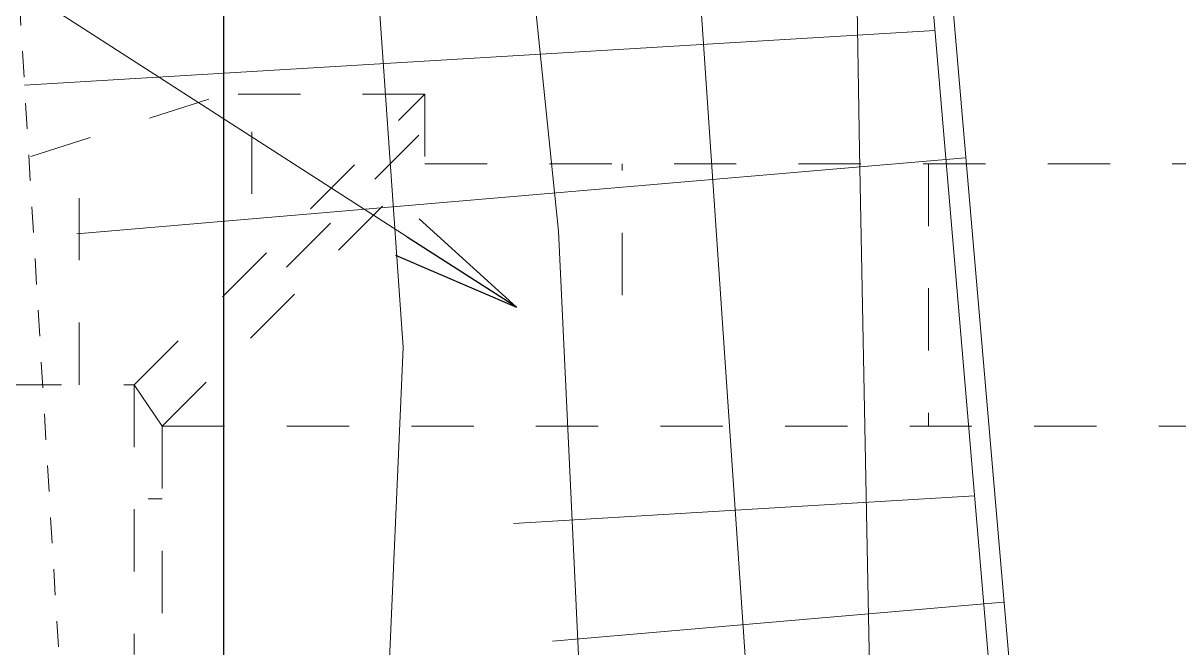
# Model space of a CAD drawing. Header units: millimetres. Extents: x -2078669 to -1085629, y -5987148 to 310365.
# Drawn here: x -1722285 to -1711151, y -1050888 to -1044867 of the extents above; entities that cross this region are included whole.
import ezdxf

# ---------------------------------------------------------------- set-up
doc = ezdxf.new("R2010")
doc.units = ezdxf.units.MM
doc.header["$LTSCALE"] = 500
doc.linetypes.add('561019', pattern=[1, 0.5, -0.5])
doc.linetypes.add('SXF_跳び破線', pattern=[12, 6, -6])
for name, color, linetype, lineweight in [('D-BGD', 7, 'Continuous', 13), ('D-BYP-STR1', 2, 'Continuous', 13), ('D-BYP-STRA', 1, 'Continuous', 25), ('D-BYP-STRC', 1, 'Continuous', 13)]:
    doc.layers.add(name, color=color, linetype=linetype, lineweight=lineweight)
doc.styles.add('MS ゴシック', font='MS Gothic.ttf')
doc.dimstyles.new('DIM-500-F', dxfattribs={"dimscale": 500, "dimtxt": 3.5, "dimasz": 2.5, "dimexe": 0, "dimexo": 2, "dimgap": 0.8, "dimtad": 1, "dimdec": 0, "dimzin": 0, "dimdsep": 46, "dimtxsty": 'MS ゴシック', "dimblk": 'OPEN', "dimcen": 0.1, "dimclrd": 256, "dimclre": 256, "dimclrt": 256, "dimaunit": 1, "dimadec": 4, "dimazin": 0, "dimtfac": 1, "dimtdec": 0, "dimtmove": 2, "dimatfit": 3, "dimldrblk": 'OPEN', "dimfxl": 1, "dimtolj": 1, "dimtzin": 0, "dimlwd": -1, "dimlwe": -1, "dimarcsym": 2})

# ---------------------------------------------------------------- blocks, each defined once
blk = doc.blocks.new('河川平面')
at = {"layer": 'D-BGD', "linetype": 'Continuous'}
for p, q in [((1597465, -2777439), (1588695, -2777966)), ((1597760, -2778667), (1589197, -2779397)), ((1597846, -2781924), (1593406, -2782191)), ((1598125, -2782949), (1593780, -2783323))]:
    blk.add_line(p, q, dxfattribs=at)
at = {"layer": 'D-BGD', "linetype": 'Continuous', "flags": 128}
for points, elevation in [([(1590808, -2808776), (1591696, -2793578), (1591996, -2788414), (1592342, -2780492), (1591147, -2763427), (1590833, -2752355)], 363000), ([(1592920, -2817369), (1593566, -2799486), (1593914, -2787848), (1594033, -2783526), (1593837, -2779371), (1592635, -2767650), (1592323, -2752005), (1592214, -2744615), (1592355, -2741337), (1592065, -2738931), (1591868, -2736368), (1591191, -2733054), (1590470, -2730378), (1590110, -2728111), (1592654, -2726520), (1596089, -2731932), (1596515, -2732747), (1596855, -2733003), (1597195, -2732985), (1597380, -2732344), (1597515, -2716139), (1597024, -2705574), (1596761, -2682544)], 364000), ([(1597978, -2680858), (1598376, -2683702), (1598671, -2698444), (1599114, -2717044), (1598931, -2737455), (1597776, -2741725), (1594389, -2742024), (1594210, -2756839), (1594357, -2764363), (1595098, -2775535), (1595958, -2788193), (1595288, -2801281), (1595145, -2805403)], 365000), ([(1601205, -2738696), (1600819, -2752402), (1600282, -2762864), (1599943, -2767240), (1596557, -2767553), (1596737, -2778596), (1597033, -2793887), (1596801, -2798268), (1596698, -2801298), (1596605, -2804750), (1596599, -2811008), (1596447, -2814317), (1596478, -2820692), (1596952, -2823497), (1597518, -2825046), (1598028, -2825906), (1598453, -2827121), (1601191, -2828349), (1601198, -2836316)], 366000)]:
    blk.add_lwpolyline(points, dxfattribs=dict(at, elevation=elevation))
at = {"layer": 'D-BGD', "linetype": '561019', "flags": 128}
blk.add_lwpolyline([(1594315, -2833105), (1593657, -2833087), (1593245, -2833076), (1591237, -2816520), (1590511, -2811759), (1590076, -2808915), (1589638, -2797190), (1589292, -2787903), (1587476, -2757692), (1587519, -2740005), (1586896, -2733447), (1584831, -2727803), (1583142, -2724109), (1580537, -2721142), (1580880, -2720687), (1582125, -2719028), (1582140, -2719008)], dxfattribs=at)
at = {"layer": 'D-BGD', "linetype": 'Continuous', "flags": 128}
for points in [[(1582140, -2719008), (1585199, -2721557), (1587710, -2724583), (1590099, -2728093), (1590110, -2728111), (1591962, -2731343), (1592824, -2733665), (1593520, -2735998), (1593986, -2737930), (1594098, -2739006), (1594389, -2742024), (1594482, -2742989), (1595401, -2755251), (1596341, -2765209), (1596557, -2767553), (1597441, -2777158), (1598308, -2787353), (1598377, -2788050), (1598643, -2790764), (1599233, -2797877), (1599793, -2803334)], [(1598643, -2790764), (1598377, -2788050), (1598308, -2787353), (1597441, -2777158), (1596557, -2767553), (1596341, -2765209), (1595401, -2755251), (1594482, -2742989), (1594389, -2742024), (1594098, -2739006)]]:
    blk.add_lwpolyline(points, dxfattribs=at)
at = {"layer": 'D-BGD', "linetype": 'Continuous', "extrusion": (0.995578, 0.086824, 0.035859), "elevation": 1362595}
blk.add_lwpolyline([(-2929396, 318894), (-2912663, 318294), (-2896354, 317784)], dxfattribs=at)
at = {"layer": 'D-BGD', "linetype": 'Continuous'}
blk.add_polyline3d([(1585914, -2722964, 364040), (1587847, -2725240, 364500), (1589298, -2727170, 364240), (1590897, -2729946, 364190), (1592006, -2732452, 364680), (1593056, -2735120, 364910), (1593563, -2737027, 364940), (1596852, -2768087, 366440), (1598250, -2784336, 366950), (1599683, -2801007, 367550), (1600652, -2813768, 368170)], dxfattribs=at)
blk = doc.blocks.new('_Open')
at = {"color": 0, "linetype": 'ByBlock', "lineweight": -2}
for p, q in [((-1, 0.1667), (0, 0)), ((-1, -0.1667), (0, 0)), ((0, 0), (-1, 0))]:
    blk.add_line(p, q, dxfattribs=at)

msp = doc.modelspace()

# ---------------------------------------------------------------- linework, layer by layer
at = {"layer": 'D-BYP-STR1', "linetype": 'SXF_跳び破線', "ltscale": 0.2}
for p, q in [((-1722209.6, -1046152.7), (-1720350.4, -1045552.7)), ((-1721214.5, -1048352.7), (-1718414.5, -1045552.7)), ((-1718414.5, -1045552.7), (-1720350.4, -1045552.7)), ((-1720080.3, -1046513.4, -354000), (-1720080.3, -1045552.7, -354000)), ((-1718414.5, -1045552.7), (-1718414.5, -1046222.7)), ((-1719747, -1047220.2), (-1718414.5, -1045887.7)), ((-1721746.1, -1048352.7), (-1721746.1, -1046003.2)), ((-1722988, -1046152.7), (-1722209.6, -1046152.7)), ((-1720944.5, -1048752.7), (-1718414.5, -1046222.7)), ((-1718414.5, -1046222.7), (-1702814.8, -1046222.7)), ((-1716514.5, -1047487.7), (-1716514.5, -1046222.7)), ((-1713564.6, -1046222.7), (-1713564.6, -1048752.7)), ((-1723714.5, -1048352.7), (-1721214.5, -1048352.7)), ((-1721214.5, -1048352.7), (-1721214.5, -1050952.7)), ((-1721214.5, -1048352.7), (-1720944.5, -1048752.7)), ((-1720944.5, -1048752.7), (-1720944.5, -1050952.7)), ((-1720944.5, -1048752.7), (-1700284.8, -1048752.7)), ((-1721079.5, -1049452.7), (-1720944.5, -1049452.7))]:
    msp.add_line(p, q, dxfattribs=at)
at = {"layer": 'D-BYP-STRA'}
msp.add_line((-1720350.4, -1056352.7), (-1720350.4, -1042352.7), dxfattribs=at)

# ---------------------------------------------------------------- block references
at = {"layer": 'D-BGD'}
msp.add_blockref('河川平面', (-3310965.8, 1732500.2), dxfattribs=at)

# ---------------------------------------------------------------- leaders
at = {"layer": 'D-BYP-STRC'}
msp.add_leader([(-1717533.1, -1047605.7, 362500), (-1730834.2, -1039039.3, 362500)], dimstyle='DIM-500-F', dxfattribs=at)

doc.saveas('drawing.dxf')
